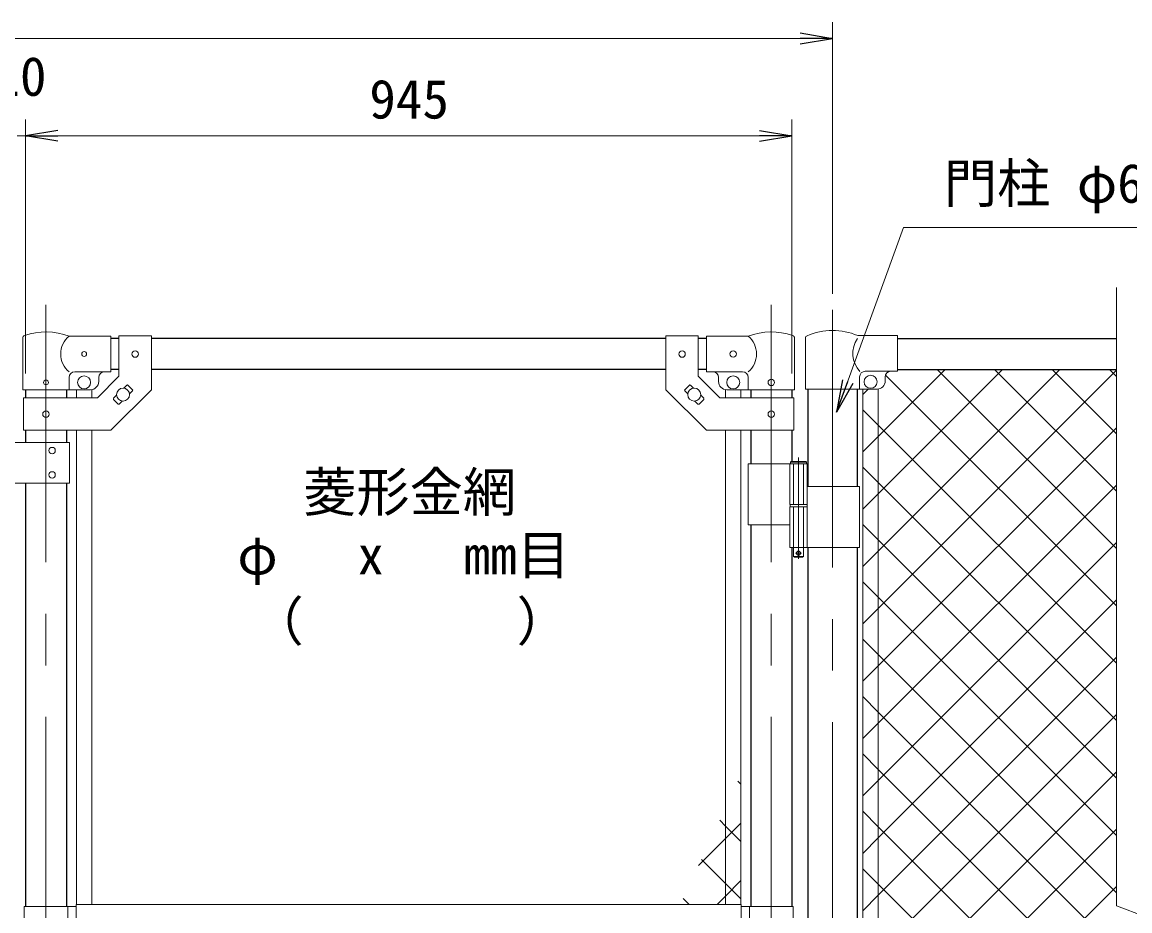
# Model space of a CAD drawing. Units: millimetres, scale not verified. Extents: x -4200 to 4200, y -2970 to 2970.
# Drawn here: x 1243 to 2609, y 256 to 1351 of the extents above; entities that cross this region are included whole.
import ezdxf
from ezdxf.enums import TextEntityAlignment as Align

# ---------------------------------------------------------------- set-up
doc = ezdxf.new("R2010")
doc.units = ezdxf.units.MM
doc.header["$LTSCALE"] = 10
doc.linetypes.add('DASHED', pattern=[7.5, 6, -1.5])
doc.linetypes.add('USER1', pattern=[50.8, 31.75, -6.35, 6.35, -6.35])
for name, color, linetype, lineweight in [('0-1_D-BMK', 2, 'USER1', 13), ('0-2_D-STR1', 1, 'Continuous', 25), ('0-3_D-STR3', 3, 'Continuous', 13), ('0-7_D-STR-DIM', 7, 'Continuous', 13), ('0-A_D-STR-TXT', 7, 'Continuous', 13), ('0-B_D-STR2', 7, 'Continuous', 13)]:
    doc.layers.add(name, color=color, linetype=linetype, lineweight=lineweight)
doc.layers.add('0-8_0', color=7, linetype='Continuous')
doc.styles.add('ＭＳ ゴシック', font='')
doc.styles.get('ＭＳ ゴシック').set_extended_font_data('MS Gothic')

# ---------------------------------------------------------------- blocks, each defined once
blk = doc.blocks.new('_Open')
at = {"layer": '0-8_0'}
blk.add_line((-10, 1.667), (0, 0), dxfattribs=at)
blk.add_lwpolyline([(-10, -1.667), (0, 0), (-10, 0)], dxfattribs=at)

msp = doc.modelspace()

# ---------------------------------------------------------------- linework, layer by layer
at = {"layer": '0-1_D-BMK'}
for p, q in [((1272.39, 1003.1), (1272.39, -535.29)), ((2166.59, 1003.1), (2166.59, -535.29)), ((2241.99, 996.61), (2241.99, -799.21)), ((2200.15, 814.79), (2200.15, 689.9)), ((2196.52, 696.87), (2203.78, 696.87))]:
    msp.add_line(p, q, dxfattribs=at)
at = {"layer": '0-2_D-STR1'}
for p, q in [((1362.39, 961.37), (1352.39, 961.37)), ((2036.59, 961.37), (1402.39, 961.37)), ((2086.59, 961.37), (2076.59, 961.37)), ((2321.99, 961.37), (2591.99, 961.37)), ((1362.39, 923.37), (1352.39, 923.37)), ((2036.59, 923.37), (1402.39, 923.37)), ((2086.59, 923.37), (2076.59, 923.37)), ((2321.99, 923.37), (2591.99, 923.37)), ((1246.99, 898.37), (1246.99, 888.32)), ((1297.79, 898.37), (1297.79, 888.32)), ((2141.19, 898.37), (2141.19, 888.32)), ((2191.99, 898.37), (2191.99, 888.32)), ((2211.74, 899.07), (2211.74, 778.87)), ((2272.24, 899.07), (2272.24, 778.87)), ((1246.99, 848.32), (1246.99, 833.32)), ((1297.79, 848.32), (1297.79, 833.32)), ((2141.19, 848.32), (2141.19, 806.87)), ((2191.99, 848.32), (2191.99, 809.87)), ((1246.99, 783.32), (1246.99, 261.37)), ((1297.79, 783.32), (1297.79, 261.37)), ((2141.19, 731.87), (2141.19, 261.37)), ((2191.99, 703.87), (2191.99, 261.37)), ((2211.74, 703.87), (2211.74, 246.87)), ((2272.24, 703.87), (2272.24, 246.87))]:
    msp.add_line(p, q, dxfattribs=at)
at = {"layer": '0-3_D-STR3'}
for p, q in [((1243.84, 898.37), (1243.84, 962.06)), ((1352.39, 964.37), (1300.94, 964.37)), ((1352.39, 964.37), (1352.39, 920.37)), ((1362.39, 964.57), (1362.39, 914.89)), ((1362.39, 964.57), (1402.39, 964.57)), ((1402.39, 964.57), (1402.39, 898.32)), ((2036.59, 964.57), (2036.59, 898.32)), ((2076.59, 964.57), (2036.59, 964.57)), ((2076.59, 964.57), (2076.59, 914.89)), ((2086.59, 964.37), (2138.04, 964.37)), ((2086.59, 964.37), (2086.59, 920.37)), ((2195.14, 898.37), (2195.14, 962.06)), ((2208.59, 961.92), (2208.59, 899.07)), ((2273.12, 965.07), (2321.99, 965.07)), ((2321.99, 921.07), (2321.99, 965.07)), ((1352.39, 920.37), (1307.94, 920.37)), ((2086.59, 920.37), (2131.04, 920.37)), ((2282.39, 921.07), (2321.99, 921.07)), ((1300.94, 898.37), (1300.94, 913.37)), ((1335.82, 888.32), (1362.39, 914.89)), ((1337.39, 913.37), (1337.39, 908.37)), ((1368.27, 900.27), (1371.99, 903.98)), ((1373.4, 903.98), (1379.06, 898.33)), ((2065.58, 903.98), (2059.92, 898.33)), ((2070.71, 900.27), (2066.99, 903.98)), ((2103.16, 888.32), (2076.59, 914.89)), ((2101.59, 913.37), (2101.59, 908.37)), ((2138.04, 898.37), (2138.04, 913.37)), ((2275.39, 914.07), (2275.39, 899.07)), ((2306.99, 909.07), (2306.99, 914.07)), ((1243.84, 898.37), (1300.94, 898.37)), ((1244.69, 888.32), (1335.82, 888.32)), ((1244.69, 888.32), (1244.69, 848.32)), ((1300.94, 898.37), (1327.39, 898.37)), ((1309.89, 898.37), (1309.89, 888.32)), ((1328.89, 898.37), (1328.89, 888.32)), ((1355.72, 887.72), (1359.44, 891.44)), ((1375.34, 893.2), (1379.06, 896.91)), ((2063.64, 893.2), (2059.92, 896.91)), ((2083.26, 887.72), (2079.54, 891.44)), ((2194.29, 888.32), (2103.16, 888.32)), ((2110.09, 898.37), (2110.09, 888.32)), ((2138.04, 898.37), (2111.59, 898.37)), ((2129.09, 898.37), (2129.09, 888.32)), ((2195.14, 898.37), (2138.04, 898.37)), ((2194.29, 888.32), (2194.29, 848.32)), ((2208.59, 899.07), (2296.99, 899.07)), ((2279.49, 899.07), (2279.49, 246.87)), ((2298.49, 899.07), (2298.49, 246.87)), ((1355.72, 886.31), (1361.38, 880.65)), ((1362.79, 880.65), (1366.51, 884.37)), ((2076.19, 880.65), (2072.47, 884.37)), ((2083.26, 886.31), (2077.6, 880.65)), ((1309.89, 848.32), (1309.89, 263.87)), ((1328.89, 848.32), (1328.89, 263.87)), ((2110.09, 848.32), (2110.09, 263.87)), ((2129.09, 848.32), (2129.09, 263.87)), ((1301.39, 833.32), (1181.39, 833.32)), ((1301.39, 833.32), (1301.39, 783.32)), ((2138.04, 806.87), (2138.04, 731.87)), ((2138.04, 806.87), (2210.95, 806.87)), ((2189.35, 806.87), (2189.35, 756.87)), ((2210.15, 808.87), (2190.15, 808.87)), ((2191.15, 809.87), (2209.15, 809.87)), ((2210.15, 808.87), (2209.15, 809.87)), ((2210.15, 808.87), (2210.15, 806.87)), ((2210.95, 806.87), (2210.95, 756.87)), ((1301.39, 783.32), (1181.39, 783.32)), ((2210.95, 778.87), (2275.29, 778.87)), ((2275.29, 778.87), (2275.29, 703.87)), ((2189.35, 756.87), (2210.95, 756.87)), ((2189.35, 753.87), (2210.95, 753.87)), ((2189.35, 753.87), (2189.35, 703.87)), ((2189.65, 756.87), (2189.65, 753.87)), ((2189.65, 753.87), (2210.65, 753.87)), ((2210.65, 756.87), (2210.65, 753.87)), ((2210.95, 753.87), (2210.95, 703.87)), ((2138.04, 731.87), (2189.24, 731.87)), ((2189.35, 703.87), (2275.29, 703.87)), ((2194.15, 703.87), (2194.15, 692.87)), ((2195.15, 691.87), (2194.15, 692.87)), ((2195.15, 691.87), (2205.15, 691.87)), ((2205.15, 691.87), (2206.15, 692.87)), ((1245.39, 261.37), (1245.39, 242.87)), ((1245.39, 261.37), (1309.49, 261.37)), ((1299.39, 261.37), (1299.39, 242.87)), ((1309.49, 263.87), (2129.49, 263.87)), ((1309.49, 242.87), (1309.49, 263.87)), ((2129.49, 208.87), (2129.49, 263.87)), ((2193.59, 261.37), (2129.49, 261.37)), ((2139.59, 261.37), (2139.59, 211.37)), ((2193.59, 261.37), (2193.59, 211.37))]:
    msp.add_line(p, q, dxfattribs=at)
at = {"layer": '0-3_D-STR3', "linetype": 'DASHED'}
for p, q in [((2193.85, 806.87), (2193.85, 756.87)), ((2206.45, 806.87), (2206.45, 756.87)), ((2193.85, 753.87), (2193.85, 703.87)), ((2206.45, 753.87), (2206.45, 703.87))]:
    msp.add_line(p, q, dxfattribs=at)
at = {"layer": '0-3_D-STR3'}
for points in [[(1244.69, 848.32), (1352.39, 848.32), (1402.39, 898.32)], [(2194.29, 848.32), (2086.59, 848.32), (2036.59, 898.32)], [(2191.15, 809.87), (2190.15, 808.87), (2190.15, 806.87)], [(2206.15, 703.87), (2206.15, 692.87), (2194.15, 692.87)]]:
    msp.add_lwpolyline(points, dxfattribs=at)
for centre, radius in [((1319.39, 942.37), 3), ((1382.39, 942.32), 4), ((2056.59, 942.32), 4), ((2119.59, 942.37), 4), ((1319.39, 907.37), 8), ((2119.59, 907.37), 8), ((2288.99, 908.07), 8), ((1272.39, 907.37), 3), ((2166.59, 907.37), 4), ((1367.39, 892.32), 8), ((2071.59, 892.32), 8), ((1272.39, 868.32), 4), ((2166.59, 868.32), 4), ((1279.9, 823.32), 4), ((1279.9, 793.32), 4), ((2200.15, 696.87), 2.5)]:
    msp.add_circle(centre, radius, dxfattribs=at)
for centre, radius, start, end in [((1272.39, 889.64), 80, 69.0916, 109.22051), ((2166.59, 889.64), 80, 70.77949, 110.9084), ((2241.99, 891.37), 80, 67.09875, 113.10629), ((1247.14, 962.06), 3.3, 109.22051, 180), ((1319.14, 942.37), 28.55, 129.59418, 230.40582), ((2119.84, 942.37), 28.55, 309.59418, 50.40582), ((2191.84, 962.06), 3.3, 0, 70.77949), ((2211.89, 961.92), 3.3, 113.10629, 180), ((2300.52, 943.12), 33.4, 146.35914, 222.2959), ((1307.94, 913.37), 7, 90, 180), ((1344.39, 913.37), 7, 90, 180), ((2094.59, 913.37), 7, 0, 90), ((2131.04, 913.37), 7, 0, 90), ((2282.39, 914.07), 7, 90, 180), ((2313.99, 914.07), 7, 90, 180), ((1327.39, 908.37), 10, 270, 0), ((1372.69, 903.28), 1, 45, 135), ((2066.29, 903.28), 1, 45, 135), ((2111.59, 908.37), 10, 180, 270), ((2296.99, 909.07), 10, 270, 0), ((1356.43, 887.01), 1, 135, 225), ((1378.35, 897.62), 1, 315, 45), ((2060.63, 897.62), 1, 135, 225), ((2082.55, 887.01), 1, 315, 45), ((1362.09, 881.36), 1, 225, 315), ((2076.89, 881.36), 1, 225, 315)]:
    msp.add_arc(centre, radius, start, end, dxfattribs=at)
at = {"layer": '0-7_D-STR-DIM'}
for p, q in [((2241.99, 1016.61), (2241.99, 1351.37)), ((281.99, 1331.37), (2201.99, 1331.37)), ((1246.99, 918.37), (1246.99, 1231.37)), ((1246.99, 918.37), (1246.99, 1231.37)), ((2191.99, 918.37), (2191.99, 1231.37)), ((1236.99, 1211.37), (1246.99, 1211.37)), ((1286.99, 1211.37), (2151.99, 1211.37)), ((1286.99, 1211.37), (1326.99, 1211.37)), ((2591.99, 262.02), (2591.99, 1024.37)), ((2627.23, 249.19), (2591.99, 262.02))]:
    msp.add_line(p, q, dxfattribs=at)
at = {"layer": '0-A_D-STR-TXT'}
msp.add_lwpolyline([(2862.89, 1098.46), (2329.73, 1098.46), (2247.8, 872.73)], dxfattribs=at)
at = {"layer": '0-B_D-STR2'}
for p, q in [((2298.49, 840.88), (2380.98, 923.37)), ((2298.49, 770.17), (2451.69, 923.37)), ((2298.49, 699.46), (2522.4, 923.37)), ((2298.49, 628.75), (2591.99, 922.25)), ((2591.99, 631.87), (2307.41, 916.45)), ((2591.99, 702.58), (2371.21, 923.37)), ((2591.99, 773.29), (2441.92, 923.37)), ((2591.99, 844), (2512.63, 923.37)), ((2591.99, 914.71), (2583.34, 923.37)), ((2279.49, 892.59), (2285.97, 899.07)), ((2298.49, 854.66), (2279.49, 873.66)), ((2591.99, 561.16), (2298.49, 854.66)), ((2298.49, 558.04), (2591.99, 851.54)), ((2279.49, 821.88), (2298.49, 840.88)), ((2298.49, 783.95), (2279.49, 802.95)), ((2591.99, 490.45), (2298.49, 783.95)), ((2298.49, 487.33), (2591.99, 780.83)), ((2279.49, 751.17), (2298.49, 770.17)), ((2298.49, 713.24), (2279.49, 732.24)), ((2591.99, 419.74), (2298.49, 713.24)), ((2298.49, 416.62), (2591.99, 710.12)), ((2279.49, 680.46), (2298.49, 699.46)), ((2298.49, 642.53), (2279.49, 661.53)), ((2591.99, 349.03), (2298.49, 642.53)), ((2279.49, 609.75), (2298.49, 628.75)), ((2298.49, 345.9), (2591.99, 639.4)), ((2298.49, 275.19), (2591.99, 568.69)), ((2279.49, 539.04), (2298.49, 558.04)), ((2279.49, 468.33), (2298.49, 487.33)), ((2298.49, 430.4), (2279.49, 449.4)), ((2492.52, 236.37), (2298.49, 430.4)), ((2401.09, 236.37), (2591.99, 427.27)), ((2129.09, 412.29), (2125.41, 415.96)), ((2279.49, 397.62), (2298.49, 416.62)), ((2298.49, 359.69), (2279.49, 378.69)), ((2110.09, 360.57), (2102.93, 367.74)), ((2129.09, 341.57), (2110.09, 360.57)), ((2421.81, 236.37), (2298.49, 359.69)), ((2471.8, 236.37), (2591.99, 356.56)), ((2279.49, 326.9), (2298.49, 345.9)), ((2110.09, 289.86), (2080.44, 319.51)), ((2298.49, 288.98), (2279.49, 307.98)), ((2129.09, 270.86), (2110.09, 289.86)), ((2351.1, 236.37), (2298.49, 288.98)), ((2279.49, 256.19), (2298.49, 275.19)), ((2542.51, 236.37), (2591.99, 285.85)), ((2065.38, 263.87), (2057.95, 271.29))]:
    msp.add_line(p, q, dxfattribs=at)
for points in [[(2591.99, 278.32), (2298.49, 571.82), (2279.49, 590.82)], [(2570.91, 228.69), (2563.23, 236.37), (2298.49, 501.11), (2279.49, 520.11)], [(2323.99, 229.98), (2330.38, 236.37), (2591.99, 497.98)], [(2076.81, 311.74), (2110.09, 345.02), (2129.09, 364.02)], [(2099.65, 263.87), (2110.09, 274.31), (2129.09, 293.31)]]:
    msp.add_lwpolyline(points, dxfattribs=at)

# ---------------------------------------------------------------- block references
at = {"layer": '0-7_D-STR-DIM', "xscale": 4, "yscale": 4}
for p in [(2241.99, 1331.37), (2191.99, 1211.37)]:
    msp.add_blockref('_Open', p, dxfattribs=at)
at = {"layer": '0-7_D-STR-DIM', "xscale": 4, "yscale": 4, "rotation": 180}
msp.add_blockref('_Open', (1246.99, 1211.37), dxfattribs=at)
msp.add_blockref('_Open', (1246.99, 1211.37), dxfattribs=at)
at = {"layer": '0-A_D-STR-TXT', "xscale": 4, "yscale": 4, "rotation": 250.05227}
msp.add_blockref('_Open', (2247.12, 870.85), dxfattribs=at)

# ---------------------------------------------------------------- texts
at = {"layer": '0-7_D-STR-DIM', "style": 'ＭＳ ゴシック'}
for s, p in [('10', (1207.59, 1246.12)), ('945', (1671.02, 1218.12))]:
    msp.add_text(s, height=48.09, dxfattribs=at).set_placement(p, align=Align.BOTTOM_LEFT)
at = {"layer": '0-A_D-STR-TXT', "style": 'ＭＳ ゴシック'}
for s, p in [('門柱 φ60.5x2.3', (2379.38, 1114.35)), ('菱形金網', (1589.54, 733.77)), ('φ\u3000 x\u3000 mm目', (1508.32, 656.18)), ('（\u3000\u3000\u3000\u3000）', (1524.57, 574.53))]:
    msp.add_text(s, height=48.09, dxfattribs=at).set_placement(p, align=Align.BOTTOM_LEFT)

doc.saveas('drawing.dxf')
